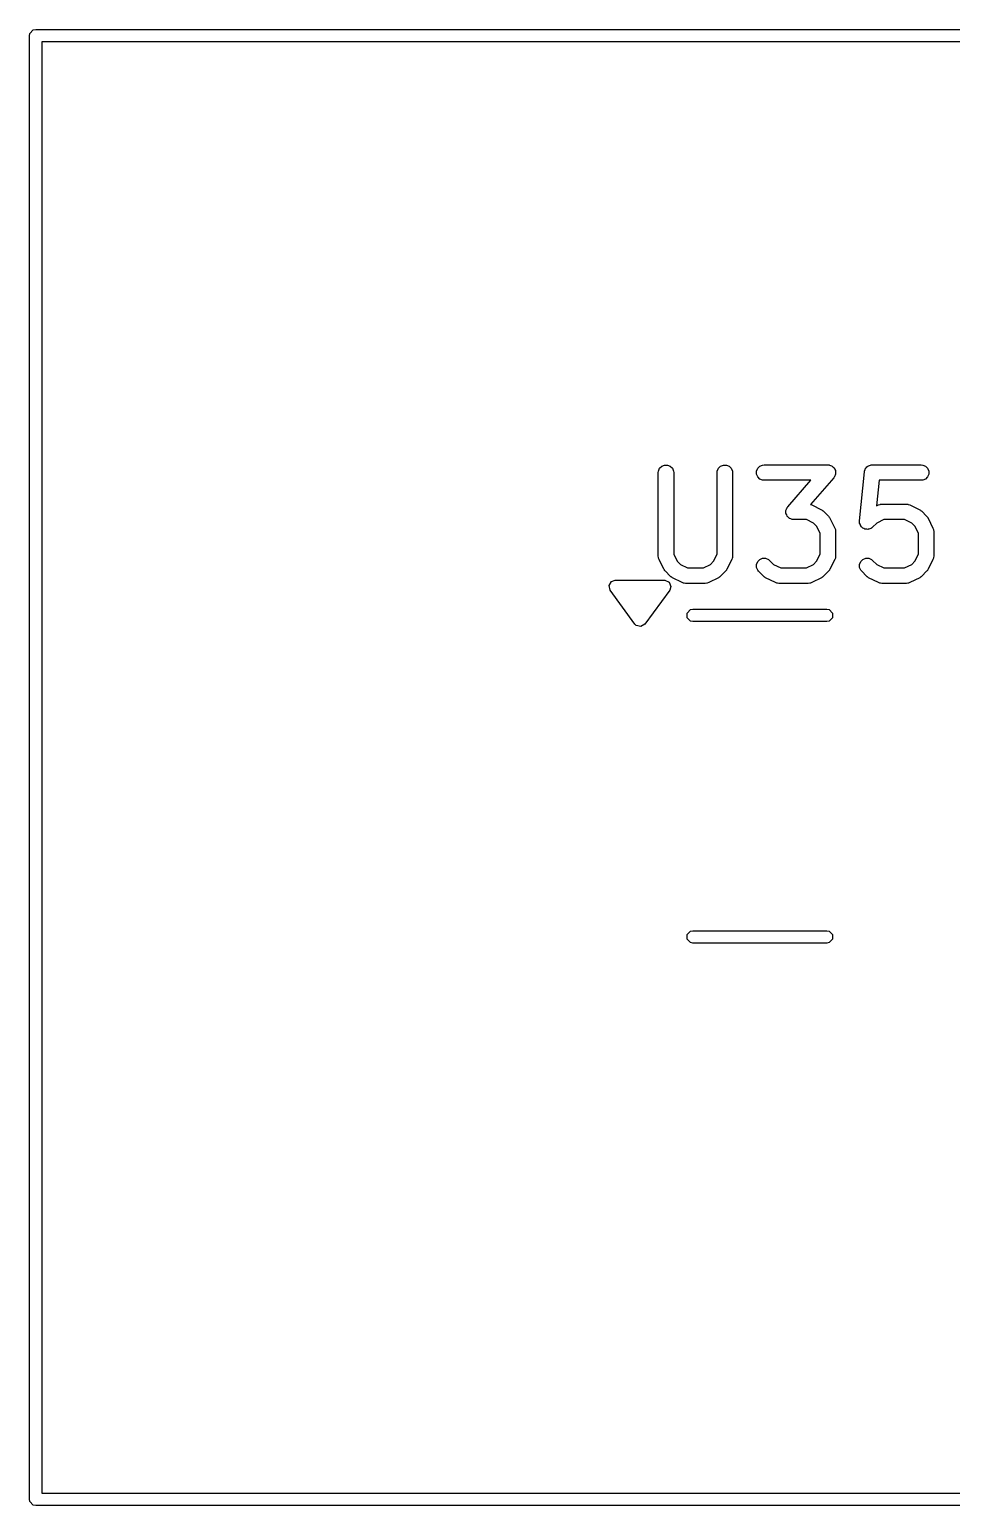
# Model space of a CAD drawing. Extents: x 117.1 to 211, y -138.1 to -43.1.
# Drawn here: x 193.75 to 202.7, y -90.53 to -76.21 of the extents above; entities that cross this region are included whole.
import ezdxf

# ---------------------------------------------------------------- set-up
doc = ezdxf.new("R2010")
doc.units = 0
doc.layers.add('BLACK', color=7, linetype='CONTINUOUS')

msp = doc.modelspace()

# ---------------------------------------------------------------- linework, layer by layer
at = {"layer": 'BLACK', "linetype": 'CONTINUOUS'}
for p, q in [((193.754, -76.272), (193.758567, -76.249039)), ((193.754, -90.472), (193.754, -76.272)), ((193.758567, -76.249039), (193.791039, -76.216567)), ((193.791039, -76.216567), (193.814, -76.212)), ((193.814, -76.212), (208.014, -76.212)), ((193.874, -76.332), (193.874, -90.412)), ((207.954, -76.332), (193.874, -76.332)), ((199.856346, -80.496187), (199.867545, -80.469151)), ((199.867545, -80.469151), (199.888237, -80.448459)), ((199.888237, -80.448459), (199.915273, -80.43726)), ((199.915273, -80.43726), (199.944537, -80.43726)), ((199.944537, -80.43726), (199.971573, -80.448459)), ((199.971573, -80.448459), (199.992265, -80.469151)), ((199.992265, -80.469151), (200.003464, -80.496187)), ((200.427774, -80.496187), (200.438973, -80.469151)), ((200.438973, -80.469151), (200.459665, -80.448459)), ((200.459665, -80.448459), (200.486701, -80.43726)), ((200.486701, -80.43726), (200.515965, -80.43726)), ((200.515965, -80.43726), (200.543001, -80.448459)), ((200.543001, -80.448459), (200.563693, -80.469151)), ((200.563693, -80.469151), (200.574892, -80.496187)), ((200.808727, -80.496187), (200.819926, -80.469151)), ((200.819926, -80.469151), (200.840618, -80.448459)), ((200.840618, -80.448459), (200.867654, -80.43726)), ((200.867654, -80.43726), (200.882286, -80.435819)), ((200.882286, -80.435819), (201.501333, -80.435819)), ((201.501333, -80.435819), (201.509071, -80.436581)), ((201.509071, -80.436581), (201.511039, -80.43645)), ((201.511039, -80.43645), (201.512394, -80.436908)), ((201.512394, -80.436908), (201.515965, -80.43726)), ((201.515965, -80.43726), (201.527222, -80.441923)), ((201.527222, -80.441923), (201.53876, -80.445825)), ((201.53876, -80.445825), (201.540664, -80.44749)), ((201.540664, -80.44749), (201.543001, -80.448459)), ((201.543001, -80.448459), (201.551611, -80.457069)), ((201.551611, -80.457069), (201.560784, -80.465095)), ((201.560784, -80.465095), (201.561906, -80.467364)), ((201.561906, -80.467364), (201.563693, -80.469151)), ((201.563693, -80.469151), (201.568353, -80.480401)), ((201.863349, -80.47928), (201.867545, -80.469151)), ((201.867545, -80.469151), (201.870216, -80.466479)), ((201.870216, -80.466479), (201.872001, -80.463153)), ((201.872001, -80.463153), (201.880483, -80.456212)), ((201.880483, -80.456212), (201.888237, -80.448459)), ((201.888237, -80.448459), (201.891725, -80.447013)), ((201.891725, -80.447013), (201.894649, -80.444622)), ((201.894649, -80.444622), (201.905146, -80.441454)), ((201.905146, -80.441454), (201.915273, -80.43726)), ((201.915273, -80.43726), (201.920878, -80.436707)), ((201.920878, -80.436707), (201.922665, -80.436169)), ((201.922665, -80.436169), (201.924493, -80.436351)), ((201.924493, -80.436351), (201.929905, -80.435819)), ((201.929905, -80.435819), (202.406095, -80.435819)), ((202.406095, -80.435819), (202.420727, -80.43726)), ((202.420727, -80.43726), (202.447763, -80.448459)), ((202.447763, -80.448459), (202.468455, -80.469151)), ((202.468455, -80.469151), (202.479654, -80.496187)), ((199.854905, -80.510819), (199.856346, -80.496187)), ((199.854905, -81.320342), (199.854905, -80.510819)), ((200.003464, -80.496187), (200.004905, -80.510819)), ((200.004905, -80.510819), (200.004905, -81.302637)), ((200.426333, -80.510819), (200.427774, -80.496187)), ((200.426333, -81.302637), (200.426333, -80.510819)), ((200.574892, -80.496187), (200.576333, -80.510819)), ((200.576333, -80.510819), (200.576333, -81.320342)), ((200.808727, -80.525451), (200.808727, -80.496187)), ((200.819926, -80.552487), (200.808727, -80.525451)), ((200.840618, -80.573179), (200.819926, -80.552487)), ((200.867654, -80.584378), (200.840618, -80.573179)), ((200.882286, -80.585819), (200.867654, -80.584378)), ((201.336051, -80.585819), (200.882286, -80.585819)), ((201.111557, -80.842383), (201.336051, -80.585819)), ((201.557776, -80.560207), (201.33088, -80.819516)), ((201.562297, -80.553882), (201.557776, -80.560207)), ((201.563693, -80.552487), (201.562297, -80.553882)), ((201.564241, -80.551163), (201.563693, -80.552487)), ((201.566327, -80.548246), (201.564241, -80.551163)), ((201.570228, -80.536708), (201.566327, -80.548246)), ((201.568353, -80.480401), (201.573756, -80.491327)), ((201.574892, -80.525451), (201.570228, -80.536708)), ((201.573756, -80.491327), (201.573924, -80.49385)), ((201.573924, -80.49385), (201.574892, -80.496187)), ((201.574892, -80.496187), (201.574892, -80.508371)), ((201.574892, -80.508371), (201.575702, -80.520525)), ((201.575702, -80.520525), (201.574892, -80.52292)), ((201.574892, -80.52292), (201.574892, -80.525451)), ((201.807658, -80.979546), (201.855277, -80.503356)), ((201.855277, -80.503356), (201.856346, -80.498023)), ((201.856346, -80.496187), (201.857059, -80.494464)), ((201.856346, -80.498023), (201.856346, -80.496187)), ((201.857059, -80.494464), (201.858167, -80.48894)), ((201.858167, -80.48894), (201.863349, -80.47928)), ((201.997779, -80.585819), (201.97296, -80.834009)), ((202.406095, -80.585819), (201.997779, -80.585819)), ((202.420727, -80.584378), (202.406095, -80.585819)), ((202.447763, -80.573179), (202.420727, -80.584378)), ((202.468455, -80.552487), (202.447763, -80.573179)), ((202.479654, -80.525451), (202.468455, -80.552487)), ((202.479654, -80.496187), (202.479654, -80.525451)), ((201.093631, -80.882065), (201.094441, -80.879669)), ((201.094441, -80.894218), (201.093631, -80.882065)), ((201.094441, -80.877139), (201.099104, -80.865881)), ((201.094441, -80.879669), (201.094441, -80.877139)), ((201.094441, -80.906403), (201.094441, -80.894218)), ((201.095408, -80.908739), (201.094441, -80.906403)), ((201.099104, -80.865881), (201.103006, -80.854344)), ((201.103006, -80.854344), (201.105091, -80.851426)), ((201.105091, -80.851426), (201.10564, -80.850103)), ((201.10564, -80.850103), (201.107035, -80.848707)), ((201.107035, -80.848707), (201.111557, -80.842383)), ((201.33088, -80.819516), (201.344398, -80.824689)), ((201.344398, -80.824689), (201.439636, -80.872308)), ((201.439636, -80.872308), (201.445935, -80.876272)), ((201.445935, -80.876272), (201.447763, -80.87703)), ((201.447763, -80.87703), (201.449819, -80.878718)), ((201.449819, -80.878718), (201.452079, -80.88014)), ((201.452079, -80.88014), (201.453378, -80.881638)), ((201.453378, -80.881638), (201.459128, -80.886357)), ((201.459128, -80.886357), (201.506747, -80.933976)), ((201.97296, -80.834009), (201.991602, -80.824689)), ((201.991602, -80.824689), (202.005333, -80.819434)), ((202.005333, -80.819434), (202.008022, -80.819242)), ((202.008022, -80.819242), (202.010511, -80.818212)), ((202.010511, -80.818212), (202.025143, -80.816771)), ((202.025143, -80.816771), (202.263238, -80.816771)), ((202.263238, -80.816771), (202.27787, -80.818212)), ((202.27787, -80.818212), (202.280359, -80.819243)), ((202.280359, -80.819243), (202.283047, -80.819434)), ((202.283047, -80.819434), (202.296779, -80.824689)), ((202.296779, -80.824689), (202.392017, -80.872308)), ((202.392017, -80.872308), (202.398316, -80.876272)), ((202.398316, -80.876272), (202.400144, -80.87703)), ((202.400144, -80.87703), (202.4022, -80.878718)), ((202.4022, -80.878718), (202.40446, -80.88014)), ((202.40446, -80.88014), (202.405759, -80.881638)), ((202.405759, -80.881638), (202.411509, -80.886357)), ((202.411509, -80.886357), (202.459128, -80.933976)), ((201.095577, -80.911263), (201.095408, -80.908739)), ((201.100979, -80.922188), (201.095577, -80.911263)), ((201.10564, -80.933439), (201.100979, -80.922188)), ((201.107426, -80.935225), (201.10564, -80.933439)), ((201.108549, -80.937495), (201.107426, -80.935225)), ((201.117721, -80.94552), (201.108549, -80.937495)), ((201.126332, -80.954131), (201.117721, -80.94552)), ((201.128668, -80.955099), (201.126332, -80.954131)), ((201.130573, -80.956765), (201.128668, -80.955099)), ((201.14211, -80.960666), (201.130573, -80.956765)), ((201.153368, -80.96533), (201.14211, -80.960666)), ((201.156938, -80.965681), (201.153368, -80.96533)), ((201.158294, -80.96614), (201.156938, -80.965681)), ((201.160261, -80.966008), (201.158294, -80.96614)), ((201.168, -80.966771), (201.160261, -80.966008)), ((201.293152, -80.966771), (201.168, -80.966771)), ((201.361668, -81.001029), (201.293152, -80.966771)), ((201.392075, -81.031436), (201.361668, -81.001029)), ((201.426333, -81.099952), (201.392075, -81.031436)), ((201.506747, -80.933976), (201.511465, -80.939725)), ((201.511465, -80.939725), (201.512964, -80.941025)), ((201.512964, -80.941025), (201.514385, -80.943284)), ((201.514385, -80.943284), (201.516074, -80.945341)), ((201.516074, -80.945341), (201.516831, -80.947168)), ((201.516831, -80.947168), (201.520796, -80.953468)), ((201.520796, -80.953468), (201.568415, -81.048706)), ((201.568415, -81.048706), (201.57367, -81.062437)), ((201.807636, -80.994249), (201.807658, -80.979546)), ((201.808727, -80.997864), (201.807636, -80.994249)), ((201.808727, -81.00164), (201.808727, -80.997864)), ((201.812921, -81.011765), (201.808727, -81.00164)), ((201.816089, -81.022265), (201.812921, -81.011765)), ((201.81848, -81.025188), (201.816089, -81.022265)), ((201.819926, -81.028677), (201.81848, -81.025188)), ((201.827679, -81.03643), (201.819926, -81.028677)), ((201.83462, -81.044913), (201.827679, -81.03643)), ((201.837946, -81.046697), (201.83462, -81.044913)), ((201.840618, -81.049369), (201.837946, -81.046697)), ((201.850745, -81.053564), (201.840618, -81.049369)), ((201.920465, -81.050814), (201.917542, -81.053206)), ((201.923954, -81.049369), (201.920465, -81.050814)), ((201.935319, -81.040042), (201.923954, -81.049369)), ((201.974332, -81.001029), (201.935319, -81.040042)), ((202.042848, -80.966771), (201.974332, -81.001029)), ((202.245533, -80.966771), (202.042848, -80.966771)), ((202.314049, -81.001029), (202.245533, -80.966771)), ((202.344456, -81.031436), (202.314049, -81.001029)), ((202.378714, -81.099952), (202.344456, -81.031436)), ((202.459128, -80.933976), (202.463846, -80.939725)), ((202.463846, -80.939725), (202.465345, -80.941025)), ((202.465345, -80.941025), (202.466766, -80.943284)), ((202.466766, -80.943284), (202.468455, -80.945341)), ((202.468455, -80.945341), (202.469212, -80.947168)), ((202.469212, -80.947168), (202.473177, -80.953468)), ((202.473177, -80.953468), (202.520796, -81.048706)), ((202.520796, -81.048706), (202.526051, -81.062437)), ((201.426333, -81.302637), (201.426333, -81.099952)), ((201.57367, -81.062437), (201.573861, -81.065126)), ((201.573861, -81.065126), (201.574892, -81.067615)), ((201.574892, -81.067615), (201.576333, -81.082247)), ((201.576333, -81.082247), (201.576333, -81.320342)), ((201.860407, -81.058747), (201.850745, -81.053564)), ((201.864166, -81.059122), (201.860407, -81.058747)), ((201.867655, -81.060568), (201.864166, -81.059122)), ((201.878616, -81.060568), (201.867655, -81.060568)), ((201.889526, -81.061659), (201.878616, -81.060568)), ((201.893142, -81.060568), (201.889526, -81.061659)), ((201.896917, -81.060568), (201.893142, -81.060568)), ((201.907042, -81.056373), (201.896917, -81.060568)), ((201.917542, -81.053206), (201.907042, -81.056373)), ((202.378714, -81.302637), (202.378714, -81.099952)), ((202.526051, -81.062437), (202.526242, -81.065126)), ((202.526242, -81.065126), (202.527273, -81.067615)), ((202.527273, -81.067615), (202.528714, -81.082247)), ((202.528714, -81.082247), (202.528714, -81.320342)), ((199.856346, -81.334974), (199.854905, -81.320342)), ((199.857377, -81.337463), (199.856346, -81.334974)), ((199.857568, -81.340151), (199.857377, -81.337463)), ((200.004905, -81.302637), (200.039163, -81.371153)), ((200.392074, -81.371153), (200.426333, -81.302637)), ((200.573861, -81.337462), (200.57367, -81.340152)), ((200.574892, -81.334974), (200.573861, -81.337462)), ((200.576333, -81.320342), (200.574892, -81.334974)), ((201.392074, -81.371153), (201.426333, -81.302637)), ((201.573861, -81.337462), (201.57367, -81.340152)), ((201.574892, -81.334974), (201.573861, -81.337462)), ((201.576333, -81.320342), (201.574892, -81.334974)), ((202.344455, -81.371153), (202.378714, -81.302637)), ((202.526242, -81.337462), (202.526051, -81.340152)), ((202.527273, -81.334974), (202.526242, -81.337462)), ((202.528714, -81.320342), (202.527273, -81.334974)), ((199.862823, -81.353883), (199.857568, -81.340151)), ((199.910442, -81.449121), (199.862823, -81.353883)), ((199.914405, -81.455417), (199.910442, -81.449121)), ((199.915163, -81.457247), (199.914405, -81.455417)), ((199.916852, -81.459305), (199.915163, -81.457247)), ((199.918274, -81.461564), (199.916852, -81.459305)), ((199.919772, -81.462863), (199.918274, -81.461564)), ((199.92449, -81.468612), (199.919772, -81.462863)), ((199.972109, -81.516232), (199.92449, -81.468612)), ((200.039163, -81.371153), (200.06957, -81.401561)), ((200.06957, -81.401561), (200.138086, -81.435819)), ((200.138086, -81.435819), (200.293152, -81.435819)), ((200.293152, -81.435819), (200.361667, -81.401561)), ((200.361667, -81.401561), (200.392074, -81.371153)), ((200.506747, -81.468613), (200.459129, -81.516232)), ((200.511465, -81.462863), (200.506747, -81.468613)), ((200.512964, -81.461564), (200.511465, -81.462863)), ((200.514385, -81.459305), (200.512964, -81.461564)), ((200.516075, -81.457247), (200.514385, -81.459305)), ((200.516832, -81.455417), (200.516075, -81.457247)), ((200.520796, -81.449121), (200.516832, -81.455417)), ((200.568415, -81.353883), (200.520796, -81.449121)), ((200.57367, -81.340152), (200.568415, -81.353883)), ((200.808727, -81.400948), (200.819926, -81.373912)), ((200.808727, -81.430211), (200.808727, -81.400948)), ((200.819925, -81.457247), (200.808727, -81.430211)), ((200.829252, -81.468612), (200.819925, -81.457247)), ((200.819926, -81.373912), (200.840619, -81.353219)), ((200.876871, -81.516232), (200.829252, -81.468612)), ((200.840619, -81.353219), (200.867655, -81.342021)), ((200.867655, -81.342021), (200.896918, -81.342021)), ((200.896918, -81.342021), (200.923954, -81.35322)), ((200.923954, -81.35322), (200.93532, -81.362548)), ((200.93532, -81.362548), (200.974332, -81.401561)), ((200.974332, -81.401561), (201.042848, -81.435819)), ((201.042848, -81.435819), (201.293152, -81.435819)), ((201.293152, -81.435819), (201.361667, -81.401561)), ((201.361667, -81.401561), (201.392074, -81.371153)), ((201.506747, -81.468613), (201.459129, -81.516232)), ((201.511465, -81.462863), (201.506747, -81.468613)), ((201.512964, -81.461564), (201.511465, -81.462863)), ((201.514385, -81.459305), (201.512964, -81.461564)), ((201.516075, -81.457247), (201.514385, -81.459305)), ((201.516832, -81.455417), (201.516075, -81.457247)), ((201.520796, -81.449121), (201.516832, -81.455417)), ((201.568415, -81.353883), (201.520796, -81.449121)), ((201.57367, -81.340152), (201.568415, -81.353883)), ((201.808727, -81.400948), (201.819926, -81.373912)), ((201.808727, -81.430211), (201.808727, -81.400948)), ((201.819925, -81.457247), (201.808727, -81.430211)), ((201.829252, -81.468612), (201.819925, -81.457247)), ((201.819926, -81.373912), (201.840619, -81.353219)), ((201.876871, -81.516232), (201.829252, -81.468612)), ((201.840619, -81.353219), (201.867655, -81.342021)), ((201.867655, -81.342021), (201.896918, -81.342021)), ((201.896918, -81.342021), (201.923954, -81.35322)), ((201.923954, -81.35322), (201.93532, -81.362548)), ((201.93532, -81.362548), (201.974332, -81.401561)), ((201.974332, -81.401561), (202.042848, -81.435819)), ((202.042848, -81.435819), (202.245533, -81.435819)), ((202.245533, -81.435819), (202.314048, -81.401561)), ((202.314048, -81.401561), (202.344455, -81.371153)), ((202.459128, -81.468613), (202.41151, -81.516232)), ((202.463846, -81.462863), (202.459128, -81.468613)), ((202.465345, -81.461564), (202.463846, -81.462863)), ((202.466766, -81.459305), (202.465345, -81.461564)), ((202.468456, -81.457247), (202.466766, -81.459305)), ((202.469213, -81.455417), (202.468456, -81.457247)), ((202.473177, -81.449121), (202.469213, -81.455417)), ((202.520796, -81.353883), (202.473177, -81.449121)), ((202.526051, -81.340152), (202.520796, -81.353883)), ((199.378234, -81.606642), (199.40221, -81.567476)), ((199.388976, -81.65129), (199.378234, -81.606642)), ((199.40221, -81.567476), (199.4375, -81.556)), ((199.4375, -81.556), (199.9175, -81.556)), ((199.9175, -81.556), (199.959926, -81.573574)), ((199.959926, -81.573574), (199.9775, -81.616)), ((199.9775, -81.616), (199.966024, -81.65129)), ((199.977858, -81.52095), (199.972109, -81.516232)), ((199.979159, -81.52245), (199.977858, -81.52095)), ((199.981418, -81.523872), (199.979159, -81.52245)), ((199.983475, -81.52556), (199.981418, -81.523872)), ((199.985302, -81.526317), (199.983475, -81.52556)), ((199.991602, -81.530282), (199.985302, -81.526317)), ((200.08684, -81.577901), (199.991602, -81.530282)), ((200.100571, -81.583156), (200.08684, -81.577901)), ((200.10326, -81.583347), (200.100571, -81.583156)), ((200.105749, -81.584378), (200.10326, -81.583347)), ((200.120381, -81.585819), (200.105749, -81.584378)), ((200.310857, -81.585819), (200.120381, -81.585819)), ((200.325489, -81.584378), (200.310857, -81.585819)), ((200.327978, -81.583346), (200.325489, -81.584378)), ((200.330666, -81.583156), (200.327978, -81.583346)), ((200.344398, -81.577901), (200.330666, -81.583156)), ((200.439636, -81.530282), (200.344398, -81.577901)), ((200.445935, -81.526317), (200.439636, -81.530282)), ((200.447763, -81.52556), (200.445935, -81.526317)), ((200.449819, -81.523872), (200.447763, -81.52556)), ((200.452079, -81.52245), (200.449819, -81.523872)), ((200.453379, -81.52095), (200.452079, -81.52245)), ((200.459129, -81.516232), (200.453379, -81.52095)), ((200.88262, -81.52095), (200.876871, -81.516232)), ((200.883921, -81.52245), (200.88262, -81.52095)), ((200.88618, -81.523872), (200.883921, -81.52245)), ((200.888237, -81.52556), (200.88618, -81.523872)), ((200.890064, -81.526317), (200.888237, -81.52556)), ((200.896364, -81.530282), (200.890064, -81.526317)), ((200.991602, -81.577901), (200.896364, -81.530282)), ((201.005333, -81.583156), (200.991602, -81.577901)), ((201.008022, -81.583347), (201.005333, -81.583156)), ((201.010511, -81.584378), (201.008022, -81.583347)), ((201.025143, -81.585819), (201.010511, -81.584378)), ((201.310857, -81.585819), (201.025143, -81.585819)), ((201.325489, -81.584378), (201.310857, -81.585819)), ((201.327978, -81.583346), (201.325489, -81.584378)), ((201.330666, -81.583156), (201.327978, -81.583346)), ((201.344398, -81.577901), (201.330666, -81.583156)), ((201.439636, -81.530282), (201.344398, -81.577901)), ((201.445935, -81.526317), (201.439636, -81.530282)), ((201.447763, -81.52556), (201.445935, -81.526317)), ((201.449819, -81.523872), (201.447763, -81.52556)), ((201.452079, -81.52245), (201.449819, -81.523872)), ((201.453379, -81.52095), (201.452079, -81.52245)), ((201.459129, -81.516232), (201.453379, -81.52095)), ((201.88262, -81.52095), (201.876871, -81.516232)), ((201.883921, -81.52245), (201.88262, -81.52095)), ((201.88618, -81.523872), (201.883921, -81.52245)), ((201.888237, -81.52556), (201.88618, -81.523872)), ((201.890064, -81.526317), (201.888237, -81.52556)), ((201.896364, -81.530282), (201.890064, -81.526317)), ((201.991602, -81.577901), (201.896364, -81.530282)), ((202.005333, -81.583156), (201.991602, -81.577901)), ((202.008022, -81.583347), (202.005333, -81.583156)), ((202.010511, -81.584378), (202.008022, -81.583347)), ((202.025143, -81.585819), (202.010511, -81.584378)), ((202.263238, -81.585819), (202.025143, -81.585819)), ((202.27787, -81.584378), (202.263238, -81.585819)), ((202.280359, -81.583346), (202.27787, -81.584378)), ((202.283047, -81.583156), (202.280359, -81.583346)), ((202.296779, -81.577901), (202.283047, -81.583156)), ((202.392017, -81.530282), (202.296779, -81.577901)), ((202.398316, -81.526317), (202.392017, -81.530282)), ((202.400144, -81.52556), (202.398316, -81.526317)), ((202.4022, -81.523872), (202.400144, -81.52556)), ((202.40446, -81.52245), (202.4022, -81.523872)), ((202.40576, -81.52095), (202.40446, -81.52245)), ((202.41151, -81.516232), (202.40576, -81.52095)), ((199.628976, -81.98129), (199.388976, -81.65129)), ((199.966024, -81.65129), (199.726024, -81.98129)), ((200.134567, -81.873039), (200.167039, -81.840567)), ((200.134567, -81.918961), (200.134567, -81.873039)), ((200.167039, -81.840567), (200.19, -81.836)), ((200.19, -81.836), (200.84, -81.836)), ((200.84, -81.836), (201.49, -81.836)), ((201.49, -81.836), (201.512961, -81.840567)), ((201.512961, -81.840567), (201.545433, -81.873039)), ((201.545433, -81.873039), (201.545433, -81.918961)), ((199.64221, -81.994524), (199.628976, -81.98129)), ((199.686858, -82.005266), (199.64221, -81.994524)), ((199.726024, -81.98129), (199.686858, -82.005266)), ((200.167039, -81.951433), (200.134567, -81.918961)), ((200.19, -81.956), (200.167039, -81.951433)), ((200.84, -81.956), (200.19, -81.956)), ((201.49, -81.956), (200.84, -81.956)), ((201.512961, -81.951433), (201.49, -81.956)), ((201.545433, -81.918961), (201.512961, -81.951433)), ((200.134567, -84.993039), (200.167039, -84.960567)), ((200.134567, -85.038961), (200.134567, -84.993039)), ((200.167039, -85.071433), (200.134567, -85.038961)), ((200.167039, -84.960567), (200.19, -84.956)), ((200.19, -84.956), (200.84, -84.956)), ((200.84, -84.956), (201.49, -84.956)), ((201.49, -84.956), (201.512961, -84.960567)), ((201.512961, -84.960567), (201.545433, -84.993039)), ((201.545433, -85.038961), (201.512961, -85.071433)), ((201.545433, -84.993039), (201.545433, -85.038961)), ((200.19, -85.076), (200.167039, -85.071433)), ((200.84, -85.076), (200.19, -85.076)), ((201.49, -85.076), (200.84, -85.076)), ((201.512961, -85.071433), (201.49, -85.076)), ((193.758567, -90.494961), (193.754, -90.472)), ((193.791039, -90.527433), (193.758567, -90.494961)), ((193.874, -90.412), (207.954, -90.412)), ((193.814, -90.532), (193.791039, -90.527433)), ((208.014, -90.532), (193.814, -90.532))]:
    msp.add_line(p, q, dxfattribs=at)

doc.saveas('drawing.dxf')
